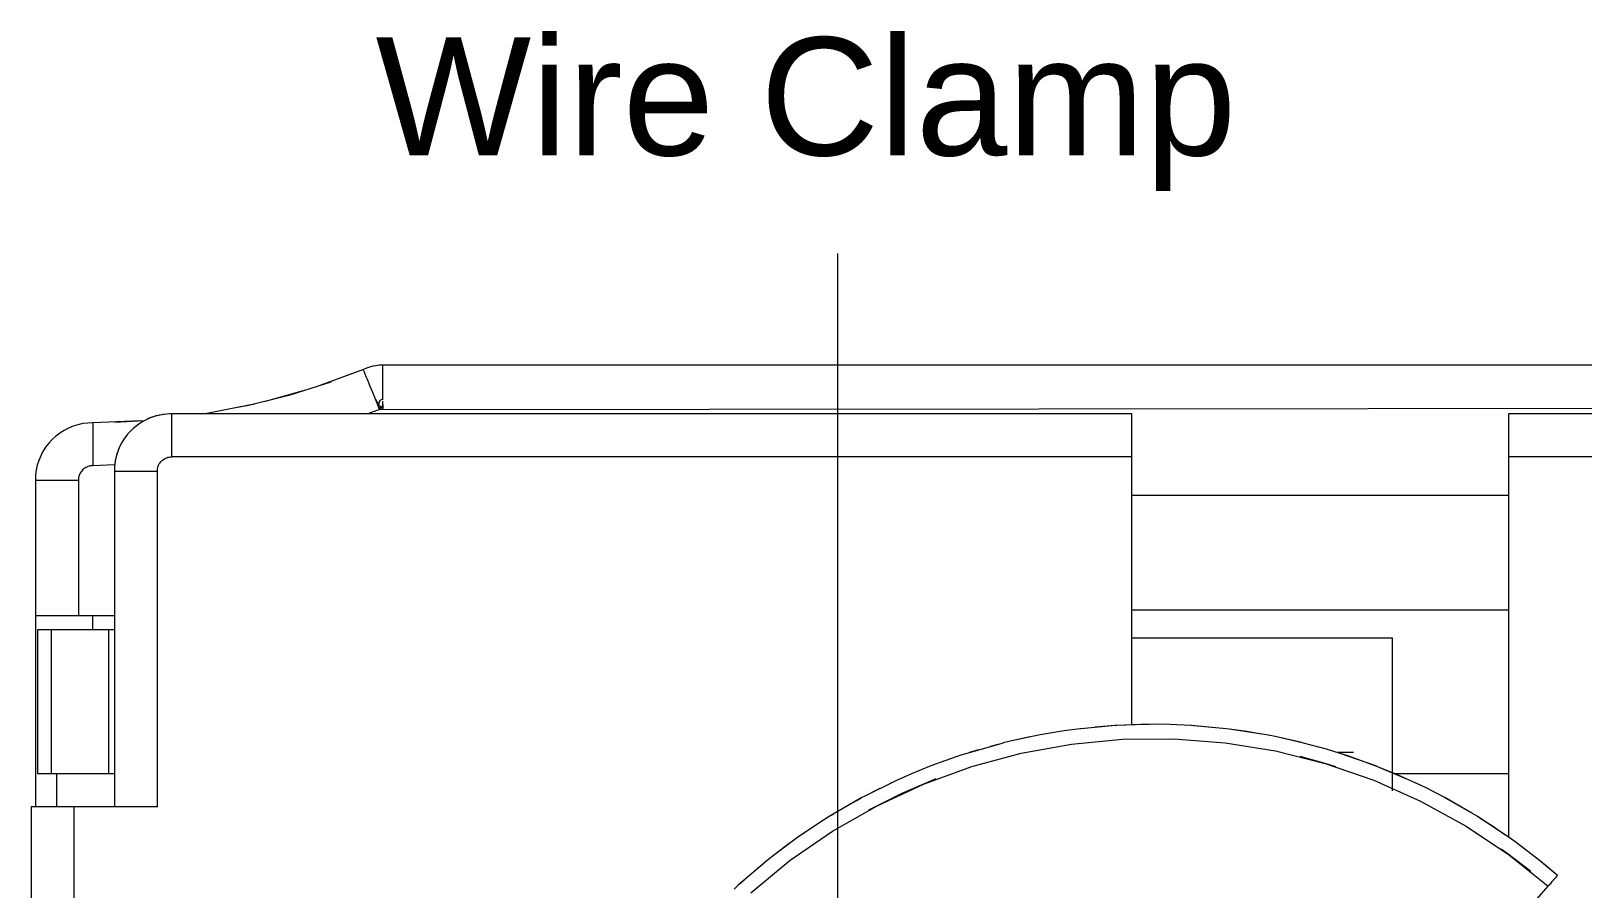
# Model space of a CAD drawing. Header units: inches. Extents: x 0.18 to 4.06, y 0.3 to 3.48.
# Drawn here: x 0.215 to 1.333, y 2.867 to 3.485 of the extents above; entities that cross this region are included whole.
import ezdxf

# ---------------------------------------------------------------- set-up
doc = ezdxf.new("R2010")
doc.units = ezdxf.units.IN
doc.header["$MEASUREMENT"] = 0
doc.layers.add('Layer 1', color=7, linetype='Continuous')

# ---------------------------------------------------------------- blocks, each defined once
blk = doc.blocks.new('block 2')
at = {"layer": 'Layer 1', "color": 250, "lineweight": 18}
for points in [[(0.7964, 3.3244), (0.7964, 2.7639)], [(0.4593, 3.2424), (0.4571, 3.2416)], [(0.4616, 3.2431), (0.4593, 3.2424)], [(0.4639, 3.2435), (0.4616, 3.2431)], [(0.4662, 3.2438), (0.4639, 3.2435)], [(0.4686, 3.2438), (0.4662, 3.2438)], [(0.4686, 3.2438), (0.4686, 3.2437)], [(1.4161, 3.2438), (0.4686, 3.2438)], [(0.4686, 3.2437), (0.4686, 3.2434)], [(0.4686, 3.2434), (0.4686, 3.2429)], [(0.4686, 3.2429), (0.4686, 3.2421)], [(0.4686, 3.2421), (0.4686, 3.2412)], [(0.4315, 3.2317), (0.4012, 3.2221)], [(0.4549, 3.2407), (0.4216, 3.2286)], [(0.4556, 3.241), (0.4431, 3.2364)], [(0.4571, 3.2416), (0.4549, 3.2407)], [(0.455, 3.2406), (0.4549, 3.2407)], [(0.4551, 3.2402), (0.455, 3.2406)], [(0.4553, 3.2397), (0.4551, 3.2402)], [(0.4556, 3.2389), (0.4553, 3.2397)], [(0.456, 3.238), (0.4556, 3.2389)], [(0.4565, 3.2368), (0.456, 3.238)], [(0.457, 3.2355), (0.4565, 3.2368)], [(0.4577, 3.234), (0.457, 3.2355)], [(0.4583, 3.2323), (0.4577, 3.234)], [(0.4591, 3.2304), (0.4583, 3.2323)], [(0.4686, 3.2411), (0.4686, 3.24)], [(0.4686, 3.24), (0.4686, 3.2386)], [(0.4686, 3.2386), (0.4686, 3.2371)], [(0.4686, 3.2371), (0.4686, 3.2354)], [(0.4686, 3.2354), (0.4686, 3.2335)], [(0.4686, 3.2335), (0.4686, 3.2315)], [(0.4686, 3.2315), (0.4686, 3.2293)], [(0.4012, 3.2221), (0.3703, 3.2143)], [(0.4125, 3.2257), (0.3841, 3.2178)], [(0.4132, 3.2259), (0.4045, 3.2234)], [(0.4599, 3.2284), (0.4591, 3.2304)], [(0.4608, 3.2263), (0.4599, 3.2284)], [(0.4617, 3.2241), (0.4608, 3.2263)], [(0.4626, 3.2218), (0.4617, 3.2241)], [(0.4636, 3.2194), (0.4626, 3.2218)], [(0.4686, 3.2293), (0.4686, 3.2271)], [(0.4686, 3.2271), (0.4686, 3.2247)], [(0.4686, 3.2247), (0.4686, 3.2222)], [(0.4686, 3.2222), (0.4686, 3.2197)], [(0.4686, 3.2197), (0.4686, 3.2188)], [(0.3132, 3.2087), (0.3096, 3.2082)], [(0.3132, 3.2087), (0.3105, 3.2084)], [(0.3168, 3.2089), (0.3132, 3.2087)], [(0.3155, 3.2088), (0.3132, 3.2087)], [(0.3168, 3.2089), (0.3155, 3.2088)], [(1.0085, 3.2089), (0.3168, 3.2089)], [(0.3168, 3.2087), (0.3168, 3.2089)], [(0.3168, 3.2084), (0.3168, 3.2087)], [(0.3763, 3.2158), (0.3409, 3.2089)], [(0.3768, 3.2159), (0.3645, 3.2135)], [(0.4666, 3.2119), (0.458, 3.2088)], [(0.4636, 3.2194), (0.4648, 3.2172)], [(0.4646, 3.217), (0.4636, 3.2194)], [(0.4646, 3.217), (0.465, 3.2166)], [(0.4656, 3.2145), (0.4646, 3.217)], [(0.4652, 3.2165), (0.4659, 3.2154)], [(0.4656, 3.2158), (0.4654, 3.2152)], [(0.4667, 3.2184), (0.4656, 3.2158)], [(0.4667, 3.2184), (0.4656, 3.2145)], [(0.4666, 3.2119), (0.4656, 3.2145)], [(0.4659, 3.2153), (0.4673, 3.214)], [(0.4659, 3.2153), (0.4659, 3.2153)], [(0.4686, 3.2145), (0.4666, 3.2119)], [(0.4666, 3.2119), (0.4671, 3.2138)], [(0.4666, 3.2119), (1.4161, 3.2129)], [(0.4681, 3.2191), (0.4667, 3.2184)], [(0.4671, 3.2138), (0.4668, 3.214)], [(0.4673, 3.214), (0.4676, 3.2139)], [(0.4685, 3.2128), (0.4683, 3.2127)], [(0.4683, 3.2127), (0.4685, 3.2128)], [(0.4683, 3.2127), (0.4685, 3.2128)], [(0.4685, 3.213), (0.4685, 3.213)], [(0.4685, 3.213), (0.4685, 3.213)], [(0.4685, 3.213), (0.4685, 3.213)], [(0.4685, 3.213), (0.4685, 3.213)], [(0.4685, 3.213), (0.4685, 3.213)], [(0.4685, 3.2129), (0.4685, 3.213)], [(0.4685, 3.213), (0.4686, 3.213)], [(0.4685, 3.213), (0.4685, 3.213)], [(0.4685, 3.213), (0.4685, 3.213)], [(0.4685, 3.213), (0.4685, 3.213)], [(0.4686, 3.2129), (0.4685, 3.2128)], [(0.4686, 3.2129), (0.4685, 3.2128)], [(0.4686, 3.2129), (0.4685, 3.2128)], [(0.4685, 3.2129), (0.4685, 3.2129)], [(0.4685, 3.2129), (0.4685, 3.2129)], [(0.4685, 3.2128), (0.4685, 3.2129)], [(0.4685, 3.2129), (0.4685, 3.2128)], [(0.4685, 3.2129), (0.4685, 3.2129)], [(0.4685, 3.2129), (0.4685, 3.2129)], [(0.4685, 3.2129), (0.4685, 3.2129)], [(0.4685, 3.2129), (0.4685, 3.2129)], [(0.4685, 3.2129), (0.4685, 3.2129)], [(0.4685, 3.2129), (0.4685, 3.2129)], [(0.4685, 3.2129), (0.4685, 3.2129)], [(0.4685, 3.2129), (0.4685, 3.2129)], [(0.4685, 3.2129), (0.4685, 3.2129)], [(0.4685, 3.2129), (0.4685, 3.2129)], [(0.4685, 3.2129), (0.4685, 3.2129)], [(0.4685, 3.2129), (0.4685, 3.2129)], [(0.4685, 3.2129), (0.4685, 3.2129)], [(0.4685, 3.2129), (0.4685, 3.2129)], [(0.4685, 3.2129), (0.4685, 3.2129)], [(0.4685, 3.2129), (0.4685, 3.2129)], [(0.4685, 3.2128), (0.4687, 3.2129)], [(0.4686, 3.2129), (0.4685, 3.2128)], [(0.4685, 3.2129), (0.4685, 3.2129)], [(0.4685, 3.2129), (0.4685, 3.2129)], [(0.4685, 3.2129), (0.4685, 3.2129)], [(0.4685, 3.2129), (0.4685, 3.2129)], [(0.4686, 3.2129), (0.4685, 3.2129)], [(0.4685, 3.2128), (0.4685, 3.2128)], [(0.4685, 3.2128), (0.4685, 3.2128)], [(0.4685, 3.2128), (0.4685, 3.2128)], [(0.4685, 3.2128), (0.4685, 3.2128)], [(0.4685, 3.2128), (0.4685, 3.2128)], [(0.4685, 3.2128), (0.4685, 3.2128)], [(0.4685, 3.2128), (0.4685, 3.2128)], [(0.4685, 3.2128), (0.4685, 3.2128)], [(0.4685, 3.2128), (0.4685, 3.2128)], [(0.4685, 3.2128), (0.4685, 3.2128)], [(0.4685, 3.2128), (0.4685, 3.2128)], [(0.4685, 3.2128), (0.4685, 3.2128)], [(0.4685, 3.2128), (0.4685, 3.2128)], [(0.4685, 3.2128), (0.4685, 3.2128)], [(0.4685, 3.2128), (0.4685, 3.2128)], [(0.4685, 3.2128), (0.4685, 3.2128)], [(0.4685, 3.2128), (0.4685, 3.2128)], [(0.4685, 3.2128), (0.4685, 3.2128)], [(0.4686, 3.2179), (0.4686, 3.2171)], [(0.4686, 3.2172), (0.4686, 3.2168)], [(0.4686, 3.2165), (0.4686, 3.2145)], [(0.4691, 3.2142), (0.4686, 3.213)], [(0.4686, 3.2129), (0.4692, 3.2131)], [(0.4686, 3.2129), (0.4692, 3.2131)], [(0.4686, 3.2129), (0.4691, 3.213)], [(0.4686, 3.2129), (0.4691, 3.213)], [(0.4686, 3.213), (0.4686, 3.213)], [(0.4686, 3.213), (0.4686, 3.213)], [(0.4686, 3.213), (0.4686, 3.213)], [(0.4686, 3.213), (0.4686, 3.213)], [(0.4686, 3.213), (0.4686, 3.213)], [(0.4686, 3.213), (0.4687, 3.213)], [(0.4686, 3.213), (0.4686, 3.213)], [(0.4686, 3.213), (0.4686, 3.213)], [(0.4686, 3.2129), (0.4687, 3.2129)], [(0.4686, 3.2129), (0.4691, 3.2129)], [(0.4686, 3.2129), (0.4691, 3.2129)], [(0.4686, 3.2129), (0.4691, 3.2129)], [(0.4686, 3.2129), (0.4691, 3.2129)], [(0.4686, 3.2129), (0.469, 3.2128)], [(0.4686, 3.2129), (0.469, 3.2128)], [(0.4686, 3.2129), (0.469, 3.2128)], [(0.4686, 3.2129), (0.469, 3.2128)], [(0.4686, 3.2129), (0.469, 3.2127)], [(0.4686, 3.2129), (0.4689, 3.2127)], [(0.4686, 3.2129), (0.4689, 3.2127)], [(0.4686, 3.2129), (0.4689, 3.2127)], [(0.4686, 3.2129), (0.4687, 3.2129)], [(0.4686, 3.2129), (0.4689, 3.2127)], [(0.4686, 3.2129), (0.4689, 3.2127)], [(0.4686, 3.2129), (0.4688, 3.2129)], [(0.4687, 3.2165), (0.469, 3.2149)], [(0.4687, 3.213), (0.4687, 3.213)], [(0.4687, 3.213), (0.4687, 3.213)], [(0.4687, 3.213), (0.4687, 3.213)], [(0.4687, 3.213), (0.4688, 3.2129)], [(0.4687, 3.213), (0.4687, 3.213)], [(0.4687, 3.213), (0.4687, 3.213)], [(0.4687, 3.213), (0.4687, 3.213)], [(0.4687, 3.213), (0.4687, 3.213)], [(0.4687, 3.213), (0.4687, 3.213)], [(0.4687, 3.213), (0.4687, 3.213)], [(0.4687, 3.213), (0.4687, 3.213)], [(0.4687, 3.213), (0.4687, 3.213)], [(0.4687, 3.213), (0.4687, 3.213)], [(0.469, 3.2128), (0.4687, 3.2128)], [(0.469, 3.2128), (0.4687, 3.2128)], [(0.469, 3.2127), (0.4687, 3.2128)], [(0.469, 3.2127), (0.4687, 3.2128)], [(0.469, 3.2127), (0.4687, 3.2128)], [(0.469, 3.2127), (0.4687, 3.2128)], [(0.4689, 3.2127), (0.4687, 3.2128)], [(0.4688, 3.2127), (0.4687, 3.2128)], [(0.4688, 3.2129), (0.4693, 3.2132)], [(0.4692, 3.2131), (0.4688, 3.2129)], [(0.4692, 3.213), (0.4688, 3.2129)], [(0.4691, 3.213), (0.4688, 3.2129)], [(0.4691, 3.213), (0.4688, 3.2129)], [(0.4691, 3.2129), (0.4688, 3.2129)], [(0.4691, 3.2129), (0.4688, 3.2129)], [(0.4691, 3.2129), (0.4688, 3.2129)], [(0.469, 3.2128), (0.4688, 3.2129)], [(0.4688, 3.2129), (0.4688, 3.2129)], [(0.4688, 3.2129), (0.4688, 3.2129)], [(0.4688, 3.2129), (0.4688, 3.2129)], [(0.469, 3.2128), (0.4688, 3.2128)], [(0.469, 3.2131), (0.4692, 3.2133)], [(0.4692, 3.2133), (0.469, 3.2131)], [(0.4692, 3.2132), (0.469, 3.2131)], [(0.4691, 3.2131), (0.4692, 3.2132)], [(0.4692, 3.2132), (0.4692, 3.2132)], [(1.0085, 3.2087), (1.0085, 3.2089)], [(1.0085, 3.2084), (1.0085, 3.2087)], [(1.2797, 3.2089), (1.2797, 3.2087)], [(1.4164, 3.2089), (1.2797, 3.2089)], [(1.2797, 3.2087), (1.2797, 3.2084)], [(0.2424, 3.1985), (0.2393, 3.1969)], [(0.2424, 3.1985), (0.2393, 3.1969)], [(0.2458, 3.1999), (0.2424, 3.1985)], [(0.2458, 3.1999), (0.2424, 3.1985)], [(0.2492, 3.201), (0.2458, 3.1999)], [(0.2492, 3.201), (0.2458, 3.1999)], [(0.2527, 3.2018), (0.2492, 3.201)], [(0.2527, 3.2018), (0.2492, 3.201)], [(0.2563, 3.2022), (0.2527, 3.2018)], [(0.2563, 3.2022), (0.2527, 3.2018)], [(0.2599, 3.2024), (0.2563, 3.2022)], [(0.2599, 3.2024), (0.2563, 3.2022)], [(0.295, 3.2038), (0.2599, 3.2024)], [(0.2946, 3.2038), (0.2599, 3.2024)], [(0.2599, 3.2024), (0.2599, 3.2023)], [(0.2599, 3.2023), (0.2599, 3.2019)], [(0.2599, 3.2019), (0.2599, 3.2014)], [(0.2599, 3.2014), (0.2599, 3.2005)], [(0.2599, 3.2005), (0.2599, 3.1995)], [(0.2599, 3.1995), (0.2599, 3.1982)], [(0.2599, 3.1982), (0.2599, 3.1968)], [(0.2973, 3.2039), (0.2757, 3.2026)], [(0.2902, 3.1992), (0.2876, 3.1968)], [(0.2899, 3.1989), (0.288, 3.1972)], [(0.2902, 3.1992), (0.2899, 3.1989)], [(0.2931, 3.2014), (0.2902, 3.1992)], [(0.2919, 3.2005), (0.2902, 3.1992)], [(0.2931, 3.2014), (0.2919, 3.2005)], [(0.2961, 3.2033), (0.2931, 3.2014)], [(0.294, 3.202), (0.2931, 3.2014)], [(0.2961, 3.2033), (0.294, 3.202)], [(0.2993, 3.205), (0.2961, 3.2033)], [(0.2984, 3.2045), (0.2961, 3.2033)], [(0.2993, 3.205), (0.2984, 3.2045)], [(0.3026, 3.2064), (0.2993, 3.205)], [(0.3007, 3.2056), (0.2993, 3.205)], [(0.3026, 3.2064), (0.3007, 3.2056)], [(0.3061, 3.2075), (0.3026, 3.2064)], [(0.3031, 3.2065), (0.3026, 3.2064)], [(0.3055, 3.2073), (0.3031, 3.2065)], [(0.3061, 3.2075), (0.3055, 3.2073)], [(0.3096, 3.2082), (0.3061, 3.2074)], [(0.3079, 3.2079), (0.3061, 3.2075)], [(0.3096, 3.2082), (0.3079, 3.2079)], [(0.3105, 3.2084), (0.3096, 3.2082)], [(0.3168, 3.2078), (0.3168, 3.2084)], [(0.3168, 3.207), (0.3168, 3.2078)], [(0.3168, 3.2059), (0.3168, 3.207)], [(0.3168, 3.2047), (0.3168, 3.2059)], [(0.3168, 3.2033), (0.3168, 3.2047)], [(0.3168, 3.2016), (0.3168, 3.2033)], [(0.3168, 3.1998), (0.3168, 3.2016)], [(0.3168, 3.1978), (0.3168, 3.1998)], [(0.3168, 3.1956), (0.3168, 3.1978)], [(1.0085, 3.2078), (1.0085, 3.2084)], [(1.0085, 3.207), (1.0085, 3.2078)], [(1.0085, 3.2059), (1.0085, 3.207)], [(1.0085, 3.2047), (1.0085, 3.2059)], [(1.0085, 3.2033), (1.0085, 3.2047)], [(1.0085, 3.2016), (1.0085, 3.2033)], [(1.0085, 3.1998), (1.0085, 3.2016)], [(1.0085, 3.1978), (1.0085, 3.1998)], [(1.0085, 3.1956), (1.0085, 3.1978)], [(1.2797, 3.2084), (1.2797, 3.2078)], [(1.2797, 3.2078), (1.2797, 3.207)], [(1.2797, 3.207), (1.2797, 3.2059)], [(1.2797, 3.2059), (1.2797, 3.2047)], [(1.2797, 3.2047), (1.2797, 3.2033)], [(1.2797, 3.2033), (1.2797, 3.2016)], [(1.2797, 3.2016), (1.2797, 3.1998)], [(1.2797, 3.1998), (1.2797, 3.1978)], [(1.2797, 3.1978), (1.2797, 3.1956)], [(0.2283, 3.1876), (0.226, 3.1848)], [(0.2283, 3.1876), (0.226, 3.1848)], [(0.2307, 3.1903), (0.2283, 3.1876)], [(0.2307, 3.1903), (0.2283, 3.1876)], [(0.2334, 3.1927), (0.2307, 3.1903)], [(0.2334, 3.1927), (0.2307, 3.1903)], [(0.2362, 3.1949), (0.2334, 3.1927)], [(0.2362, 3.1949), (0.2334, 3.1927)], [(0.2393, 3.1969), (0.2362, 3.1949)], [(0.2393, 3.1969), (0.2362, 3.1949)], [(0.2599, 3.1968), (0.2599, 3.1952)], [(0.2599, 3.1952), (0.2599, 3.1933)], [(0.2599, 3.1933), (0.2599, 3.1913)], [(0.2599, 3.1913), (0.2599, 3.1892)], [(0.2599, 3.1892), (0.2599, 3.1869)], [(0.2599, 3.1869), (0.2599, 3.1845)], [(0.281, 3.1882), (0.2793, 3.185)], [(0.2804, 3.1871), (0.2793, 3.185)], [(0.281, 3.1882), (0.2804, 3.1871)], [(0.2829, 3.1912), (0.281, 3.1882)], [(0.2817, 3.1893), (0.281, 3.1882)], [(0.2829, 3.1912), (0.2817, 3.1893)], [(0.2851, 3.1941), (0.2829, 3.1912)], [(0.2846, 3.1934), (0.2829, 3.1912)], [(0.2851, 3.1941), (0.2846, 3.1934)], [(0.2876, 3.1968), (0.2851, 3.1941)], [(0.2862, 3.1953), (0.2851, 3.1941)], [(0.2876, 3.1968), (0.2862, 3.1953)], [(0.288, 3.1972), (0.2876, 3.1968)], [(0.3168, 3.1934), (0.3168, 3.1956)], [(0.3168, 3.1909), (0.3168, 3.1934)], [(0.3168, 3.1885), (0.3168, 3.1909)], [(0.3168, 3.1859), (0.3168, 3.1885)], [(1.0085, 3.1934), (1.0085, 3.1956)], [(1.0085, 3.1909), (1.0085, 3.1934)], [(1.0085, 3.1885), (1.0085, 3.1909)], [(1.0085, 3.1859), (1.0085, 3.1885)], [(1.2797, 3.1956), (1.2797, 3.1934)], [(1.2797, 3.1934), (1.2797, 3.1909)], [(1.2797, 3.1909), (1.2797, 3.1885)], [(1.2797, 3.1885), (1.2797, 3.1859)], [(0.2211, 3.1752), (0.22, 3.1718)], [(0.2211, 3.1752), (0.22, 3.1718)], [(0.2225, 3.1786), (0.2211, 3.1752)], [(0.2225, 3.1786), (0.2211, 3.1752)], [(0.2241, 3.1817), (0.2225, 3.1786)], [(0.2241, 3.1817), (0.2225, 3.1786)], [(0.226, 3.1848), (0.2241, 3.1817)], [(0.226, 3.1848), (0.2241, 3.1817)], [(0.2599, 3.1845), (0.2599, 3.182)], [(0.2599, 3.182), (0.2599, 3.1794)], [(0.2599, 3.1794), (0.2599, 3.1768)], [(0.2599, 3.1768), (0.2599, 3.1741)], [(0.2769, 3.1782), (0.2761, 3.1747)], [(0.2762, 3.1751), (0.2761, 3.1747)], [(0.2767, 3.1776), (0.2762, 3.1751)], [(0.2769, 3.1782), (0.2767, 3.1776)], [(0.278, 3.1817), (0.2769, 3.1782)], [(0.2774, 3.18), (0.2769, 3.1782)], [(0.278, 3.1817), (0.2774, 3.18)], [(0.2793, 3.185), (0.278, 3.1817)], [(0.2783, 3.1825), (0.278, 3.1817)], [(0.2793, 3.185), (0.2783, 3.1824)], [(0.3095, 3.1748), (0.3102, 3.1754)], [(0.3102, 3.1754), (0.3109, 3.176)], [(0.3109, 3.176), (0.3116, 3.1765)], [(0.3116, 3.1765), (0.3124, 3.1769)], [(0.3124, 3.1769), (0.3133, 3.1772)], [(0.3132, 3.1772), (0.3141, 3.1775)], [(0.3141, 3.1775), (0.315, 3.1777)], [(0.315, 3.1777), (0.3159, 3.1778)], [(0.3159, 3.1778), (0.3168, 3.1778)], [(0.3168, 3.1832), (0.3168, 3.1859)], [(0.3168, 3.1805), (0.3168, 3.1832)], [(0.3168, 3.1778), (0.3168, 3.1805)], [(1.0085, 3.1778), (0.3168, 3.1778)], [(1.0085, 3.1832), (1.0085, 3.1859)], [(1.0085, 3.1805), (1.0085, 3.1832)], [(1.0085, 3.1778), (1.0085, 3.1805)], [(1.0085, 2.9848), (1.0085, 3.1778)], [(1.2797, 3.1859), (1.2797, 3.1832)], [(1.2797, 3.1832), (1.2797, 3.1805)], [(1.2797, 3.1805), (1.2797, 3.1778)], [(1.4164, 3.1778), (1.2797, 3.1778)], [(1.2797, 3.1778), (1.2797, 2.904)], [(0.2188, 3.1647), (0.2186, 3.1611)], [(0.2192, 3.1683), (0.2188, 3.1647)], [(0.2192, 3.1683), (0.2188, 3.1647)], [(0.22, 3.1718), (0.2192, 3.1683)], [(0.2502, 3.1644), (0.2499, 3.1636)], [(0.2504, 3.1652), (0.2502, 3.1644)], [(0.2508, 3.166), (0.2504, 3.1652)], [(0.2513, 3.1667), (0.2508, 3.166)], [(0.2518, 3.1674), (0.2513, 3.1667)], [(0.2523, 3.1681), (0.2518, 3.1674)], [(0.2529, 3.1687), (0.2523, 3.1681)], [(0.2536, 3.1692), (0.2529, 3.1687)], [(0.2543, 3.1697), (0.2536, 3.1692)], [(0.255, 3.1702), (0.2543, 3.1697)], [(0.2558, 3.1705), (0.255, 3.1702)], [(0.2566, 3.1708), (0.2558, 3.1705)], [(0.2574, 3.1711), (0.2565, 3.1708)], [(0.2582, 3.1713), (0.2574, 3.1711)], [(0.259, 3.1714), (0.2582, 3.1713)], [(0.2599, 3.1714), (0.2591, 3.1714)], [(0.2599, 3.1741), (0.2599, 3.1714)], [(0.2757, 3.172), (0.2599, 3.1714)], [(0.2756, 3.1711), (0.2755, 3.1675)], [(0.2756, 3.1711), (0.2755, 3.1701)], [(0.2755, 3.1701), (0.2755, 3.1675)], [(0.2755, 3.1675), (0.2755, 2.9259)], [(0.2755, 3.1675), (0.2756, 3.1675)], [(0.2761, 3.1747), (0.2756, 3.1711)], [(0.2758, 3.1726), (0.2756, 3.1711)], [(0.2756, 3.1675), (0.2759, 3.1675)], [(0.2761, 3.1747), (0.2758, 3.1726)], [(0.2759, 3.1675), (0.2765, 3.1675)], [(0.2765, 3.1675), (0.2773, 3.1675)], [(0.2773, 3.1675), (0.2784, 3.1675)], [(0.2784, 3.1675), (0.2796, 3.1675)], [(0.2796, 3.1675), (0.2811, 3.1675)], [(0.2811, 3.1675), (0.2827, 3.1675)], [(0.2827, 3.1675), (0.2846, 3.1675)], [(0.2846, 3.1675), (0.2865, 3.1675)], [(0.2865, 3.1675), (0.2887, 3.1675)], [(0.2887, 3.1675), (0.291, 3.1675)], [(0.291, 3.1675), (0.2934, 3.1675)], [(0.2934, 3.1675), (0.2959, 3.1675)], [(0.2959, 3.1675), (0.2984, 3.1675)], [(0.2984, 3.1675), (0.3011, 3.1675)], [(0.3011, 3.1675), (0.3037, 3.1675)], [(0.3038, 3.1675), (0.3065, 3.1675)], [(0.3065, 3.1684), (0.3066, 3.1693)], [(0.3065, 3.1675), (0.3065, 3.1684)], [(0.3065, 2.9259), (0.3065, 3.1675)], [(0.3066, 3.1693), (0.3068, 3.1702)], [(0.3068, 3.1702), (0.3071, 3.1711)], [(0.3071, 3.1711), (0.3074, 3.1719)], [(0.3075, 3.1719), (0.3078, 3.1727)], [(0.3078, 3.1727), (0.3083, 3.1734)], [(0.3083, 3.1734), (0.3089, 3.1742)], [(0.3089, 3.1742), (0.3095, 3.1748)], [(0.2186, 3.1611), (0.2186, 3.0636)], [(0.2186, 3.1611), (0.2187, 3.1611)], [(0.2187, 3.1611), (0.2191, 3.1611)], [(0.2191, 3.1611), (0.2196, 3.1611)], [(0.2196, 3.1611), (0.2205, 3.1611)], [(0.2205, 3.1611), (0.2215, 3.1611)], [(0.2215, 3.1611), (0.2227, 3.1611)], [(0.2227, 3.1611), (0.2242, 3.1611)], [(0.2242, 3.1611), (0.2258, 3.1611)], [(0.2258, 3.1611), (0.2277, 3.1611)], [(0.2277, 3.1611), (0.2297, 3.1611)], [(0.2297, 3.1611), (0.2318, 3.1611)], [(0.2318, 3.1611), (0.2341, 3.1611)], [(0.2341, 3.1611), (0.2365, 3.1611)], [(0.2365, 3.1611), (0.239, 3.1611)], [(0.239, 3.1611), (0.2416, 3.1611)], [(0.2416, 3.1611), (0.2442, 3.1611)], [(0.2442, 3.1611), (0.2469, 3.1611)], [(0.2469, 3.1611), (0.2496, 3.1611)], [(0.2497, 3.1628), (0.2496, 3.1619)], [(0.2496, 3.1619), (0.2496, 3.1611)], [(0.2496, 3.1611), (0.2496, 3.0636)], [(0.2499, 3.1636), (0.2497, 3.1628)], [(1.0085, 3.1502), (1.2797, 3.1502)], [(0.2186, 3.0636), (0.2187, 3.0636)], [(0.2186, 3.0636), (0.2186, 2.9259)], [(0.2187, 3.0636), (0.2191, 3.0636)], [(0.2191, 3.0636), (0.2196, 3.0636)], [(0.2196, 3.0636), (0.2205, 3.0636)], [(0.2205, 3.0636), (0.2215, 3.0636)], [(0.2215, 3.0636), (0.2227, 3.0636)], [(0.2227, 3.0636), (0.2242, 3.0636)], [(0.2242, 3.0636), (0.2258, 3.0636)], [(0.2258, 3.0636), (0.2277, 3.0636)], [(0.2277, 3.0636), (0.2297, 3.0636)], [(0.2297, 3.0636), (0.2318, 3.0636)], [(0.2318, 3.0636), (0.2341, 3.0636)], [(0.2341, 3.0636), (0.2365, 3.0636)], [(0.2365, 3.0636), (0.239, 3.0636)], [(0.239, 3.0636), (0.2416, 3.0636)], [(0.2416, 3.0636), (0.2442, 3.0636)], [(0.2442, 3.0636), (0.2469, 3.0636)], [(0.2469, 3.0636), (0.2496, 3.0636)], [(0.2496, 3.0636), (0.2755, 3.0636)], [(0.2599, 3.0532), (0.2599, 3.0636)], [(1.2797, 3.0674), (1.0085, 3.0675)], [(0.2202, 3.0532), (0.2202, 2.9499)], [(0.2303, 3.0532), (0.2202, 3.0532)], [(0.2715, 3.0532), (0.2303, 3.0532)], [(0.2303, 2.9499), (0.2303, 3.0532)], [(0.2755, 3.0532), (0.2715, 3.0532)], [(0.2715, 2.9499), (0.2715, 3.0532)], [(1.0085, 3.0476), (1.196, 3.0476)], [(1.196, 3.0476), (1.196, 2.9372)], [(1.024, 2.9852), (0.9976, 2.9844)], [(1.015, 2.9851), (0.9976, 2.9844)], [(1.0209, 2.9851), (1.015, 2.9851)], [(1.0358, 2.985), (1.024, 2.9852)], [(1.0513, 2.9843), (1.0359, 2.985)], [(0.9424, 2.9776), (0.9221, 2.9733)], [(0.935, 2.9761), (0.9221, 2.9733)], [(0.9596, 2.9805), (0.9424, 2.9776)], [(0.9694, 2.9818), (0.9596, 2.9805)], [(0.965, 2.971), (1.0018, 2.9744)], [(0.9967, 2.9843), (0.9694, 2.9818)], [(0.9728, 2.9821), (0.9713, 2.982)], [(0.9964, 2.9843), (0.9818, 2.9831)], [(0.9976, 2.9844), (0.9967, 2.9843)], [(1.0018, 2.9744), (1.0387, 2.9748)], [(1.0387, 2.9748), (1.0756, 2.9719)], [(1.0739, 2.9823), (1.0513, 2.9843)], [(1.0532, 2.9842), (1.0516, 2.9843)], [(1.0739, 2.9823), (1.0532, 2.9842)], [(1.0785, 2.9818), (1.0739, 2.9823)], [(1.1055, 2.9776), (1.0785, 2.9818)], [(1.0912, 2.98), (1.0806, 2.9815)], [(1.1017, 2.9782), (1.0912, 2.98)], [(1.1117, 2.9764), (1.1055, 2.9776)], [(1.1287, 2.9726), (1.1117, 2.9764)], [(1.1322, 2.9717), (1.1117, 2.9764)], [(0.8854, 2.963), (0.8637, 2.9552)], [(0.8854, 2.963), (0.8704, 2.9577)], [(0.8895, 2.9643), (0.8854, 2.963)], [(0.9157, 2.9717), (0.8895, 2.9643)], [(0.898, 2.9668), (0.8914, 2.9648)], [(0.8931, 2.9548), (0.9287, 2.9644)], [(0.912, 2.9707), (0.9067, 2.9693)], [(0.9221, 2.9733), (0.9157, 2.9718)], [(0.9288, 2.9644), (0.965, 2.971)], [(1.0756, 2.9719), (1.112, 2.966)], [(1.112, 2.966), (1.1478, 2.957)], [(1.1309, 2.972), (1.1287, 2.9726)], [(1.1488, 2.9673), (1.1322, 2.9717)], [(1.1585, 2.9643), (1.1488, 2.9673)], [(1.1682, 2.9649), (1.1563, 2.9649)], [(1.1842, 2.9552), (1.1585, 2.9643)], [(1.1654, 2.962), (1.1603, 2.9636)], [(0.8637, 2.9552), (0.8497, 2.9495)], [(0.8584, 2.9422), (0.8931, 2.9548)], [(1.1478, 2.957), (1.1298, 2.9621)], [(1.1555, 2.9547), (1.1478, 2.957)], [(1.1478, 2.957), (1.1827, 2.9449)], [(1.1849, 2.9549), (1.1654, 2.962)], [(1.1849, 2.9549), (1.1842, 2.9552)], [(1.2011, 2.9483), (1.1849, 2.9549)], [(1.2094, 2.9445), (1.1849, 2.9549)], [(0.2202, 2.9499), (0.2303, 2.9499)], [(0.2303, 2.9499), (0.2715, 2.9499)], [(0.2341, 2.9259), (0.2341, 2.9499)], [(0.2341, 2.9259), (0.2341, 2.9499)], [(0.2715, 2.9499), (0.2755, 2.9499)], [(0.2755, 2.9499), (0.2755, 2.9259)], [(0.8385, 2.9445), (0.8152, 2.933)], [(0.8249, 2.9266), (0.8584, 2.9422)], [(0.8357, 2.9432), (0.8351, 2.9429)], [(0.8497, 2.9495), (0.8385, 2.9445)], [(0.8584, 2.9422), (0.8427, 2.9355)], [(0.8673, 2.9459), (0.8584, 2.9421)], [(1.1827, 2.9449), (1.2165, 2.9299)], [(1.1971, 2.9499), (1.2797, 2.9499)], [(1.2066, 2.9457), (1.2011, 2.9483)], [(1.2199, 2.9396), (1.2094, 2.9445)], [(0.814, 2.9324), (0.7904, 2.9187)], [(0.8132, 2.9319), (0.8013, 2.9252)], [(0.8152, 2.933), (0.814, 2.9324)], [(0.8269, 2.9389), (0.8152, 2.933)], [(0.8427, 2.9355), (0.8249, 2.9266)], [(1.2165, 2.9299), (1.2488, 2.9121)], [(1.2339, 2.9324), (1.2199, 2.9396)], [(1.2534, 2.9213), (1.2339, 2.9324)], [(1.2354, 2.9315), (1.2341, 2.9322)], [(1.2534, 2.9213), (1.2354, 2.9315)], [(0.2156, 2.9259), (0.2155, 2.9259)], [(0.2155, 2.9259), (0.2155, 2.5363)], [(0.216, 2.9259), (0.2156, 2.9259)], [(0.2166, 2.9259), (0.216, 2.9259)], [(0.2174, 2.9259), (0.2166, 2.9259)], [(0.2184, 2.9259), (0.2174, 2.9259)], [(0.2196, 2.9259), (0.2184, 2.9259)], [(0.2211, 2.9259), (0.2196, 2.9259)], [(0.2228, 2.9259), (0.2211, 2.9259)], [(0.2246, 2.9259), (0.2228, 2.9259)], [(0.2266, 2.9259), (0.2246, 2.9259)], [(0.2287, 2.9259), (0.2266, 2.9259)], [(0.231, 2.9259), (0.2287, 2.9259)], [(0.2334, 2.9259), (0.231, 2.9259)], [(0.2359, 2.9259), (0.2334, 2.9259)], [(0.2385, 2.9259), (0.2359, 2.9259)], [(0.2411, 2.9259), (0.2385, 2.9259)], [(0.2438, 2.9259), (0.2411, 2.9259)], [(0.2465, 2.9259), (0.2438, 2.9259)], [(0.3065, 2.9259), (0.2465, 2.9259)], [(0.2465, 2.5363), (0.2465, 2.9259)], [(0.7904, 2.9187), (0.7823, 2.9136)], [(0.7935, 2.9205), (0.792, 2.9196)], [(0.7928, 2.9083), (0.8249, 2.9266)], [(0.8249, 2.9266), (0.8188, 2.9235)], [(1.2576, 2.9187), (1.2534, 2.9213)], [(1.2803, 2.9036), (1.2575, 2.9187)], [(0.7624, 2.8873), (0.7928, 2.9083)], [(0.7823, 2.9136), (0.7676, 2.9036)], [(1.2488, 2.9121), (1.2796, 2.8917)], [(1.2682, 2.9119), (1.2594, 2.9174)], [(1.2772, 2.9057), (1.2682, 2.9119)], [(0.7676, 2.9036), (0.7512, 2.8914)], [(0.7617, 2.8993), (0.7512, 2.8914)], [(1.2852, 2.9001), (1.2803, 2.9036)], [(1.2959, 2.892), (1.2852, 2.9001)], [(1.3022, 2.8871), (1.2852, 2.9001)], [(0.7458, 2.8871), (0.725, 2.8693)], [(0.734, 2.8638), (0.7624, 2.8873)], [(0.7428, 2.8845), (0.7388, 2.8813)], [(0.7512, 2.8914), (0.7458, 2.8871)], [(1.2796, 2.8917), (1.2746, 2.8954)], [(1.2959, 2.8793), (1.2796, 2.8917)], [(1.2796, 2.8917), (1.3084, 2.8687)], [(1.3151, 2.8763), (1.3022, 2.8871)], [(1.3072, 2.883), (1.3031, 2.8864)], [(0.7319, 2.8754), (0.7265, 2.8706)], [(1.3151, 2.8763), (1.3072, 2.883)], [(1.3123, 2.873), (1.3127, 2.8736)], [(1.3127, 2.8736), (1.3131, 2.8741)], [(1.3132, 2.8741), (1.3135, 2.8745)], [(1.3135, 2.8745), (1.3139, 2.8749)], [(1.3139, 2.8749), (1.3142, 2.8753)], [(1.3142, 2.8753), (1.3145, 2.8756)], [(1.3145, 2.8756), (1.3147, 2.8758)], [(1.3147, 2.8758), (1.3149, 2.8761)], [(1.3149, 2.8761), (1.315, 2.8762)], [(1.315, 2.8762), (1.3151, 2.8763)], [(1.3151, 2.8763), (1.3151, 2.8763)], [(0.725, 2.8693), (0.7221, 2.8666)], [(1.2925, 2.8503), (1.3084, 2.8686)], [(1.3084, 2.8687), (1.309, 2.8693)], [(1.309, 2.8693), (1.3096, 2.87)], [(1.3096, 2.87), (1.3102, 2.8706)], [(1.3102, 2.8706), (1.3107, 2.8713)], [(1.3107, 2.8713), (1.3113, 2.8719)], [(1.3113, 2.8719), (1.3118, 2.8725)], [(1.3118, 2.8725), (1.3123, 2.873)]]:
    blk.add_lwpolyline(points, dxfattribs=at)
at = {"layer": 'Layer 1', "color": 250, "insert": (0.4637, 3.3693), "char_height": 0.085, "attachment_point": 7}
blk.add_mtext('\\fArial|b0|i0|c0|p34;\\W1;Wire Clamp', dxfattribs=at)

msp = doc.modelspace()

# ---------------------------------------------------------------- block references
at = {"layer": 'Layer 1'}
msp.add_blockref('block 2', (0, 0), dxfattribs=at)

doc.saveas('drawing.dxf')
